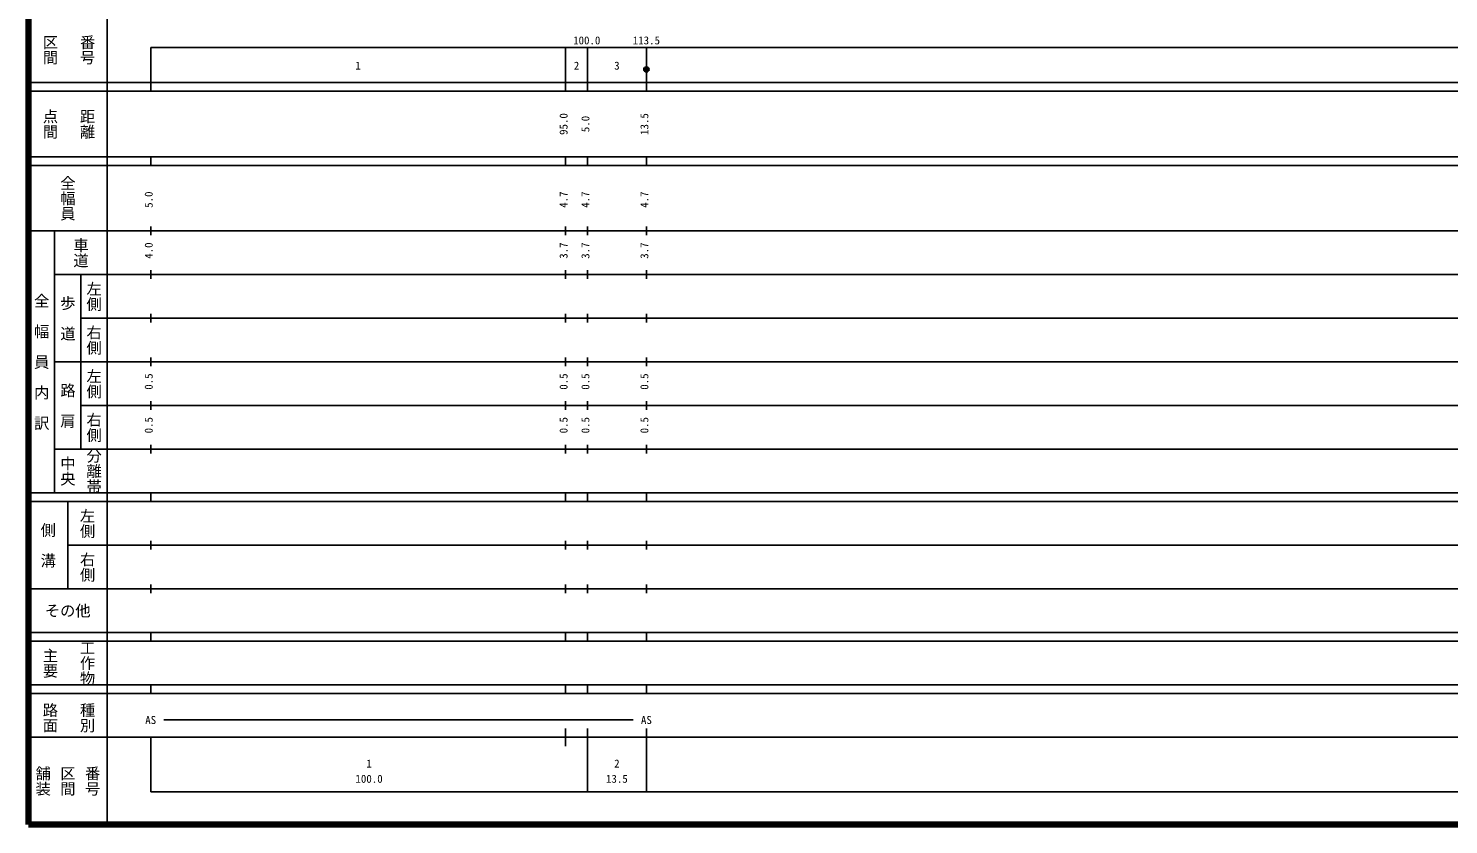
# Model space of a CAD drawing. Units: millimetres on the paper, enlarged 1000 times. Extents: x 40000 to 680004, y 20000 to 380002.
# Drawn here: x 40000 to 365185, y 20000 to 202410 of the extents above; entities that cross this region are included whole.
import ezdxf
from ezdxf.enums import TextEntityAlignment as Align

# ---------------------------------------------------------------- set-up
doc = ezdxf.new("R2010")
doc.units = ezdxf.units.MM
doc.header["$LTSCALE"] = 1000.01
doc.layers.add('M-TTL', color=2, linetype='Continuous', lineweight=140)
doc.layers.add('M-TTL-BAND', color=7, linetype='Continuous', lineweight=25)
doc.styles.add('@ＭＳ ゴシック', font='')
doc.styles.add('ＭＳ ゴシック', font='')
doc.styles.get('@ＭＳ ゴシック').set_extended_font_data('@MS Gothic')
doc.styles.get('ＭＳ ゴシック').set_extended_font_data('MS Gothic')

msp = doc.modelspace()

# ---------------------------------------------------------------- linework, layer by layer
at = {"layer": 'M-TTL'}
for p, q in [((40000, 380002), (40000, 20000)), ((40000, 20000), (680004, 20000))]:
    msp.add_line(p, q, dxfattribs=at)
at = {"layer": 'M-TTL-BAND'}
for p, q in [((58000, 370002), (58000, 20000)), ((68000, 198001), (579004, 198001)), ((68000, 198001), (68000, 188001)), ((163001, 188001), (163001, 198001)), ((168001, 188001), (168001, 198001)), ((181501, 188001), (181501, 198001)), ((40000, 190001), (579004, 190001)), ((40000, 188001), (579004, 188001)), ((40000, 173001), (579004, 173001)), ((68000, 171001), (68000, 173001)), ((163001, 171001), (163001, 173001)), ((168001, 171001), (168001, 173001)), ((181501, 171001), (181501, 173001)), ((40000, 171001), (579004, 171001)), ((68000, 155001), (68000, 157001)), ((163001, 155001), (163001, 157001)), ((168001, 155001), (168001, 157001)), ((181501, 155001), (181501, 157001)), ((40000, 156001), (579004, 156001)), ((46000, 96001), (46000, 156001)), ((68000, 145001), (68000, 147001)), ((163001, 145001), (163001, 147001)), ((168001, 145001), (168001, 147001)), ((181501, 145001), (181501, 147001)), ((46000, 146001), (579004, 146001)), ((52000, 146001), (52000, 106001)), ((68000, 135001), (68000, 137001)), ((163001, 135001), (163001, 137001)), ((168001, 135001), (168001, 137001)), ((181501, 135001), (181501, 137001)), ((52000, 136001), (579004, 136001)), ((68000, 125001), (68000, 127001)), ((163001, 125001), (163001, 127001)), ((168001, 125001), (168001, 127001)), ((181501, 125001), (181501, 127001)), ((46000, 126001), (579004, 126001)), ((52000, 116001), (579004, 116001)), ((68000, 115001), (68000, 117001)), ((163001, 115001), (163001, 117001)), ((168001, 115001), (168001, 117001)), ((181501, 115001), (181501, 117001)), ((46000, 106001), (579004, 106001)), ((68000, 105001), (68000, 107001)), ((163001, 105001), (163001, 107001)), ((168001, 105001), (168001, 107001)), ((181501, 105001), (181501, 107001)), ((40000, 96001), (579004, 96001)), ((68000, 94001), (68000, 96001)), ((163001, 94001), (163001, 96001)), ((168001, 94001), (168001, 96001)), ((181501, 94001), (181501, 96001)), ((40000, 94001), (579004, 94001)), ((49000, 94001), (49000, 74000)), ((68000, 83000), (68000, 85000)), ((163001, 83001), (163001, 85001)), ((168001, 83001), (168001, 85001)), ((181501, 83001), (181501, 85001)), ((49000, 84000), (579004, 84000)), ((68000, 73000), (68000, 75000)), ((163001, 73000), (163001, 75000)), ((168001, 73000), (168001, 75000)), ((181501, 73000), (181501, 75000)), ((40000, 74000), (579004, 74000)), ((40000, 64000), (579004, 64000)), ((40000, 62000), (579004, 62000)), ((68000, 62000), (68000, 64000)), ((163001, 62000), (163001, 64000)), ((168001, 62000), (168001, 64000)), ((181501, 62000), (181501, 64000)), ((40000, 52000), (579004, 52000)), ((40000, 50000), (579004, 50000)), ((68000, 50000), (68000, 52000)), ((163001, 50000), (163001, 52000)), ((168001, 50000), (168001, 52000)), ((181501, 50000), (181501, 52000)), ((71000, 44000), (178501, 44000)), ((40000, 40000), (579004, 40000)), ((68000, 40000), (68000, 27500)), ((163001, 38000), (163001, 42000)), ((168001, 27500), (168001, 42000)), ((181501, 27500), (181501, 42000)), ((68000, 27500), (579004, 27500))]:
    msp.add_line(p, q, dxfattribs=at)
for radius in [600, 500, 400, 300, 200, 100]:
    msp.add_circle((181501, 193001), radius, dxfattribs=at)

# ---------------------------------------------------------------- texts
at = {"layer": 'M-TTL-BAND', "style": '@ＭＳ ゴシック'}
for s, p in [('区間', (45000, 197501)), ('番号', (53500, 197501)), ('点間', (45000, 180501)), ('距離', (53500, 180501)), ('全幅員', (49000, 163501)), ('車道', (52000, 151001)), ('左側', (55000, 141001)), ('全\u3000幅\u3000員\u3000内\u3000訳', (43000, 126001)), ('歩\u3000道', (49000, 136001)), ('右側', (55000, 131001)), ('左側', (55000, 121001)), ('路\u3000肩', (49000, 116001)), ('右側', (55000, 111001)), ('中央', (49000, 101001)), ('分離帯', (55000, 101001)), ('左側', (53500, 89001)), ('側\u3000溝', (44500, 84000)), ('右側', (53500, 79000)), ('主要', (45000, 57000)), ('工作物', (53500, 57000)), ('路面', (45000, 44500)), ('種別', (53500, 44500)), ('舗装', (43334, 30000)), ('区間', (49000, 30000)), ('番号', (54667, 30000))]:
    msp.add_text(s, height=2566, rotation=270, dxfattribs=at).set_placement(p, align=Align.MIDDLE_CENTER)
at = {"layer": 'M-TTL-BAND', "style": 'ＭＳ ゴシック'}
for s, p in [('100.0', (167845, 198196)), ('113.5', (181501, 198196)), ('1', (115501, 192406)), ('2', (165501, 192406)), ('3', (174751, 192406)), ('AS', (68000, 42500)), ('AS', (181501, 42500)), ('1', (118001, 32523)), ('2', (174751, 32523)), ('100.0', (118001, 29033)), ('13.5', (174751, 29033))]:
    msp.add_text(s, height=1833, dxfattribs=at).set_placement(p, align=Align.BOTTOM_CENTER)
for s, p in [('95.0', (164001, 180501)), ('5.0', (169001, 180501)), ('13.5', (182501, 180501)), ('5.0', (69000, 163175)), ('4.7', (164001, 163175)), ('4.7', (169001, 163175)), ('4.7', (182501, 163175)), ('4.0', (69000, 151501)), ('3.7', (164001, 151501)), ('3.7', (169001, 151501)), ('3.7', (182501, 151501)), ('0.5', (69000, 121501)), ('0.5', (164001, 121501)), ('0.5', (169001, 121501)), ('0.5', (182501, 121501)), ('0.5', (69000, 111501)), ('0.5', (164001, 111501)), ('0.5', (169001, 111501)), ('0.5', (182501, 111501))]:
    msp.add_text(s, height=1833, rotation=90, dxfattribs=at).set_placement(p, align=Align.BOTTOM_CENTER)
msp.add_text('その他', height=2566, dxfattribs=at).set_placement((49000, 69000), align=Align.MIDDLE_CENTER)

doc.saveas('drawing.dxf')
